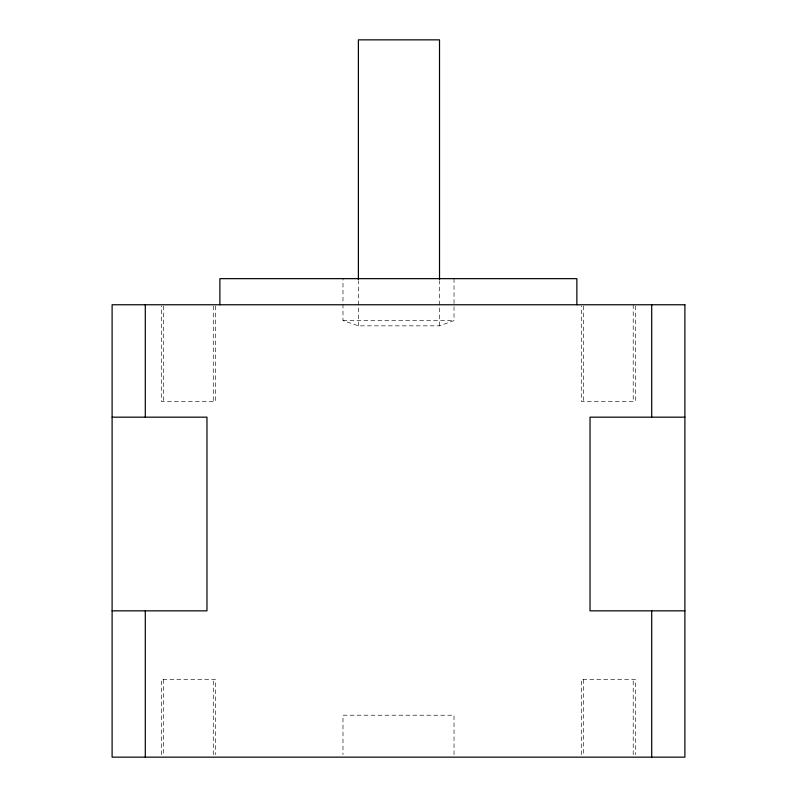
<?xml version="1.0" encoding="UTF-8"?>
<svg xmlns="http://www.w3.org/2000/svg" width="797" height="797" viewBox="0 0 797 797"><rect width="100%" height="100%" fill="white"/><g stroke="black" fill="none" stroke-linecap="round" stroke-linejoin="round"><path stroke-width="0.6" stroke-dasharray="3.98 2.99" d="M161.353 754.689L161.353 679.562L215.379 679.562L215.379 754.689M213.277 754.689L213.277 679.562M454.021 278.651L454.021 320.583L439.516 325.843L358.381 325.843L342.989 320.583L342.989 278.651M358.381 325.843L358.381 281.082M439.516 325.843L439.516 281.082M454.021 754.679L454.021 715.218L342.989 715.218L342.989 754.679M581.292 754.689L581.292 679.562L635.319 679.562L635.319 754.689M633.216 754.689L633.216 679.562M342.989 320.583L454.021 320.583M635.319 305.998L635.319 401.439L581.292 401.439L581.292 305.998M633.216 304.763L633.216 401.439M583.394 305.998L583.394 401.439M583.394 679.562L583.394 754.689M215.379 305.998L215.379 401.439L161.353 401.439L161.353 305.998M213.277 305.998L213.277 401.439M163.455 305.998L163.455 401.439M163.455 679.562L163.455 754.689"/><path stroke-width="1.2" d="M145.293 757.15L145.293 610.841M358.381 279.837L358.381 39.85L439.516 39.85L439.516 279.837M651.707 757.15L651.707 610.841M112.108 417.17L206.971 417.17L206.971 610.841L112.108 610.841M684.892 417.17L590.029 417.17L590.029 610.841L684.892 610.841M651.707 304.763L651.707 417.17M576.869 304.763L576.869 278.651L219.882 278.651L219.882 304.763M145.293 304.763L145.293 417.17M684.892 304.763L112.108 304.763L112.108 757.15L684.892 757.15L684.892 304.763"/></g></svg>
